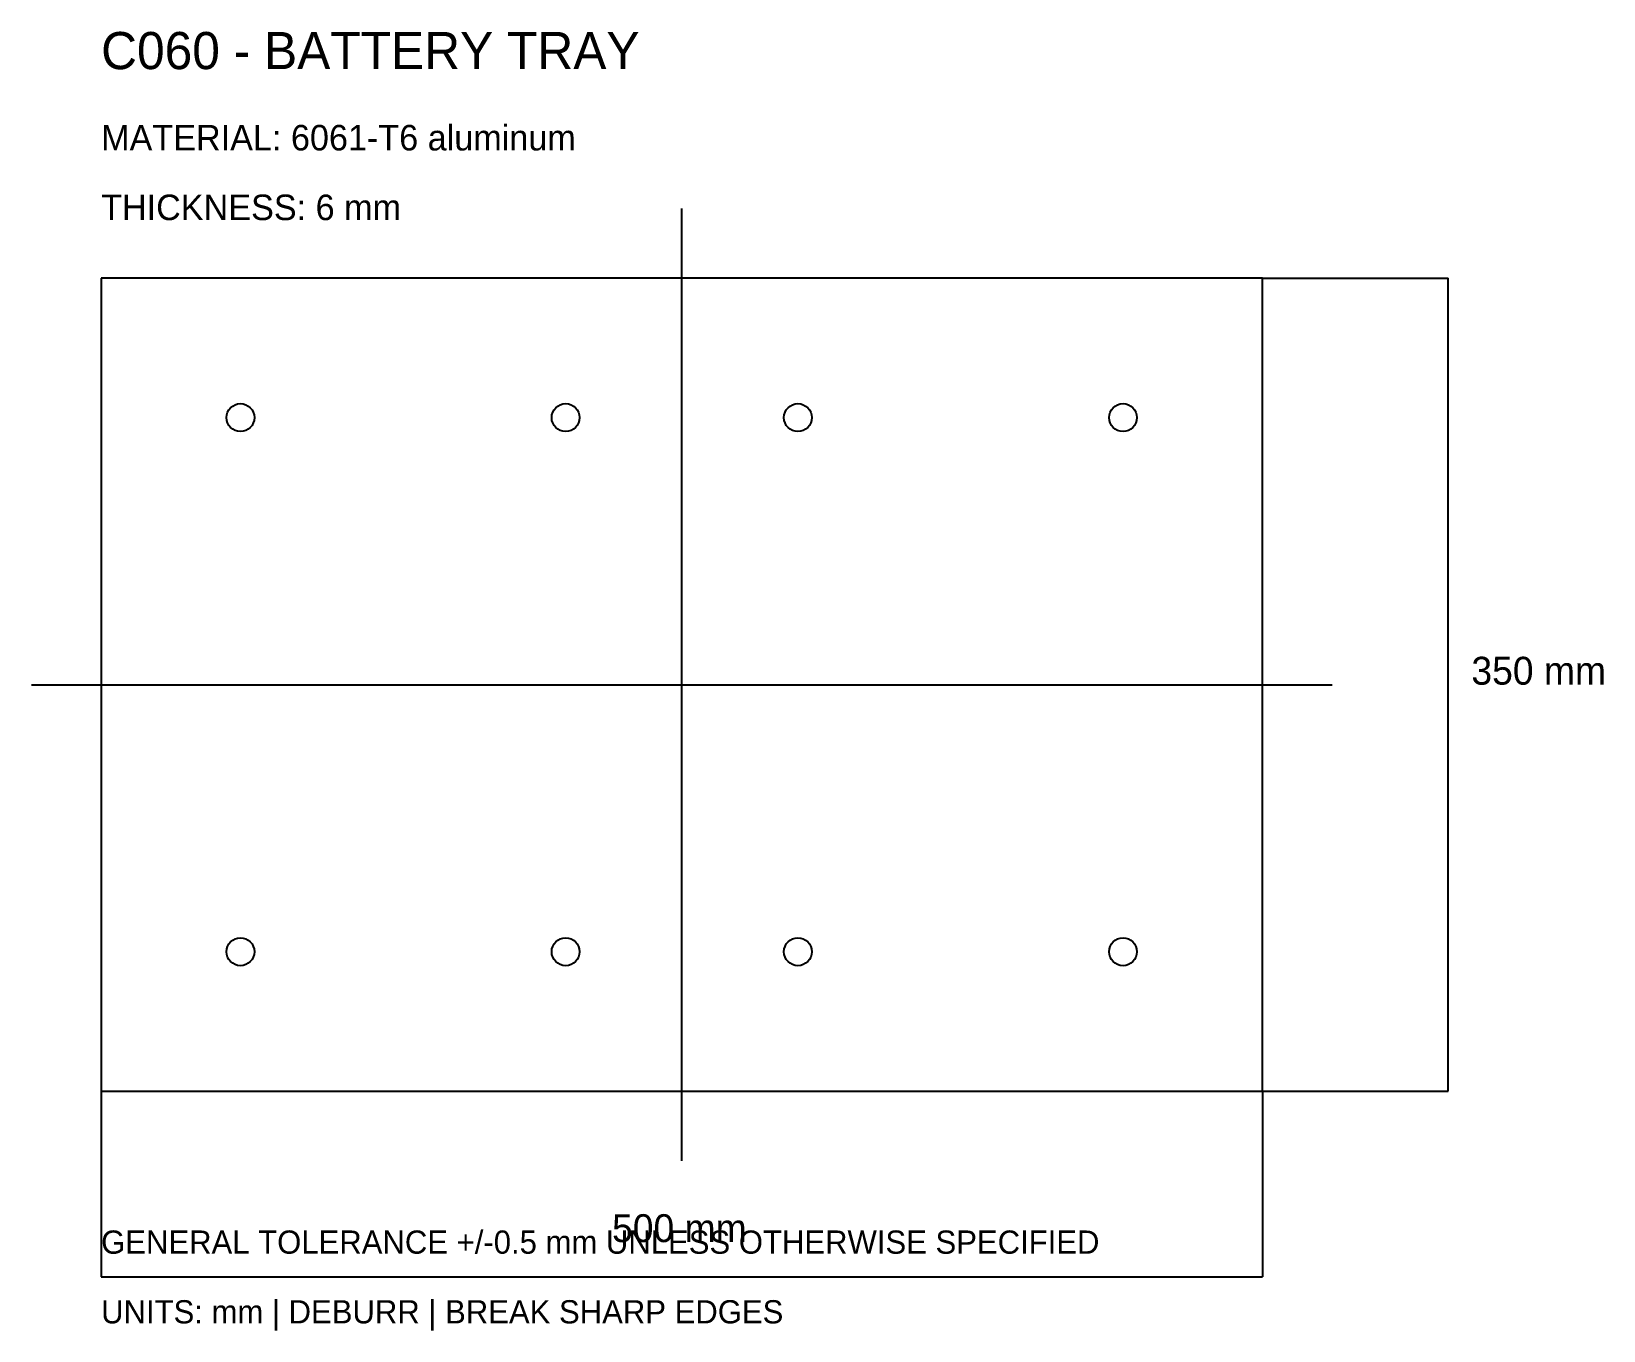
# Model space of a CAD drawing. Header units: millimetres. Extents: x -30 to 647, y -103 to 456.
import ezdxf

# ---------------------------------------------------------------- set-up
doc = ezdxf.new("R2010")
doc.units = ezdxf.units.MM

msp = doc.modelspace()

# ---------------------------------------------------------------- linework, layer by layer
at = {"layer": 'CENTER'}
for p, q in [((250, -30), (250, 380)), ((-30, 175), (530, 175))]:
    msp.add_line(p, q, dxfattribs=at)
at = {"layer": 'CUT'}
for p, q in [((500, 350), (0, 350)), ((0, 350), (0, 0)), ((500, 0), (500, 350)), ((0, 0), (500, 0))]:
    msp.add_line(p, q, dxfattribs=at)
at = {"layer": 'DIM'}
for p, q in [((500, 350), (580, 350)), ((580, 0), (580, 350)), ((0, 0), (0, -80)), ((500, 0), (500, -80)), ((500, 0), (580, 0)), ((0, -80), (500, -80))]:
    msp.add_line(p, q, dxfattribs=at)
at = {"layer": 'HOLES'}
for centre in [(60, 290), (200, 290), (300, 290), (440, 290), (60, 60), (200, 60), (300, 60), (440, 60)]:
    msp.add_circle(centre, 6, dxfattribs=at)

# ---------------------------------------------------------------- texts
at = {"layer": 'NOTES'}
for s, height, p in [('C060 - BATTERY TRAY', 16, (0, 440)), ('MATERIAL: 6061-T6 aluminum', 11, (0, 405)), ('THICKNESS: 6 mm', 11, (0, 375)), ('350 mm', 12, (590, 175)), ('500 mm', 12, (220, -65)), ('GENERAL TOLERANCE +/-0.5 mm UNLESS OTHERWISE SPECIFIED', 10, (0, -70)), ('UNITS: mm | DEBURR | BREAK SHARP EDGES', 10, (0, -100))]:
    msp.add_text(s, height=height, dxfattribs=at).set_placement(p)

doc.saveas('drawing.dxf')
